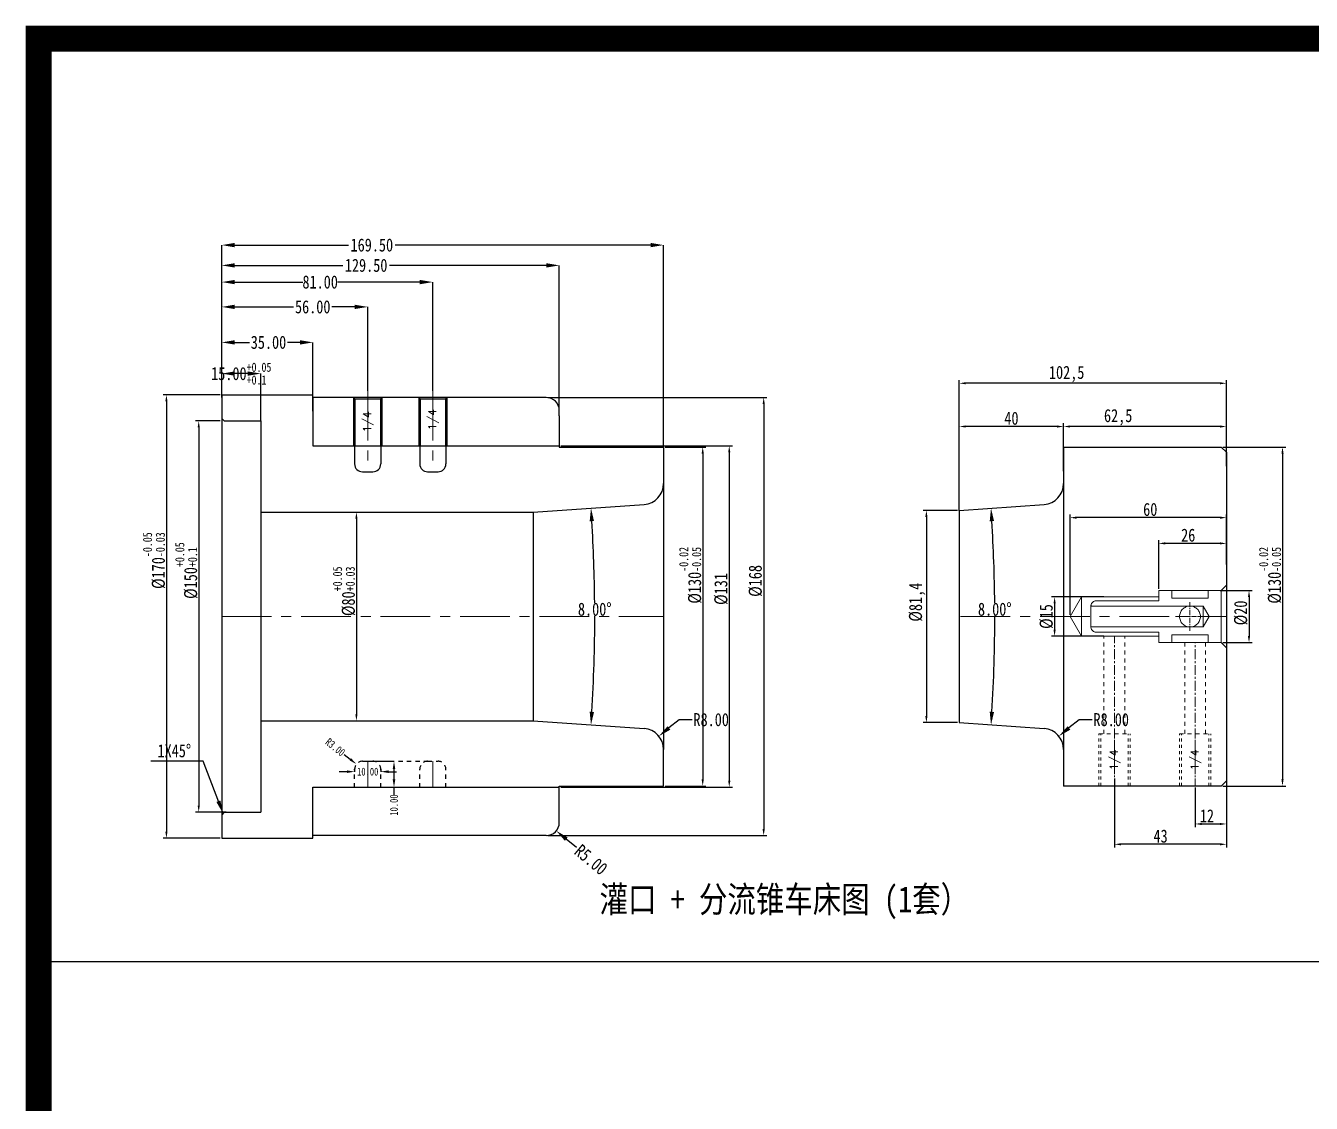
# Model space of a CAD drawing. Header units: millimetres. Extents: x -1808 to -829, y -497 to 330.
# Drawn here: x -1808 to -1314.8, y -83.3 to 330 of the extents above; entities that cross this region are included whole.
import ezdxf
from ezdxf.enums import TextEntityAlignment as Align

# ---------------------------------------------------------------- set-up
doc = ezdxf.new("R2010")
doc.units = ezdxf.units.MM
doc.header["$LTSCALE"] = 16.335
doc.header["$PDMODE"] = 3
doc.header["$PDSIZE"] = 0.3125
for name, pattern in [('CENTER', [0.6, 0.375, -0.075, 0.075, -0.075]), ('HIDDEN', [0.2, 0.1, -0.1]), ('HIDDENX2', [0.75, 0.5, -0.25])]:
    doc.linetypes.add(name, pattern=pattern)
doc.layers.get('0').update_dxf_attribs({"linetype": 'CONTINUOUS'})
doc.layers.get('Defpoints').update_dxf_attribs({"linetype": 'CONTINUOUS'})
for name, color, linetype, lineweight in [('cool', 153, 'HIDDEN', 9), ('moldbase', 7, 'CONTINUOUS', 20), ('screw', 33, 'CONTINUOUS', 13), ('虚线', 6, 'HIDDENX2', 13)]:
    doc.layers.add(name, color=color, linetype=linetype, lineweight=lineweight)
doc.layers.add('DEFAULT_2', color=8, linetype='HIDDEN')
doc.styles.get("Standard").update_dxf_attribs({"font": 'txt', "width": 0.8})
doc.styles.add('TXT', font='txt.shx', dxfattribs={"bigfont": 'gbcbig.shx'})
doc.dimstyles.new('ISO-25', dxfattribs={"dimtxt": 2.5, "dimasz": 2.5, "dimexe": 1.25, "dimexo": 0.625, "dimtad": 1, "dimtxsty": 'Standard', "dimcen": 2.5, "dimadec": 0, "dimazin": 0, "dimtfac": 1, "dimtmove": 0, "dimatfit": 3, "dimfxl": 0, "dimarcsym": 0})
doc.dimstyles.get("Standard").update_dxf_attribs({"dimtxt": 0.15625, "dimasz": 0.1875, "dimexe": 0.125, "dimexo": 0.0625, "dimtad": 0, "dimtih": 1, "dimtoh": 1, "dimdsep": 46, "dimtxsty": 'Standard', "dimcen": 0.09, "dimadec": 0, "dimazin": 0, "dimtp": 0.01, "dimtm": 0.01, "dimtfac": 1, "dimtofl": 0, "dimtmove": 0, "dimatfit": 3, "dimfxl": 0, "dimtolj": 1, "dimarcsym": 0})
doc.dimstyles.new('STANDARD$0', dxfattribs={"dimscale": 2, "dimtxt": 3, "dimasz": 3, "dimexe": 1.25, "dimexo": 0.625, "dimgap": 0.5, "dimtad": 0, "dimdsep": 46, "dimlunit": 6, "dimtxsty": 'Standard', "dimblk": 'CLOSEDBLANK', "dimcen": 0, "dimclrt": 2, "dimazin": 2, "dimtfac": 2, "dimtmove": 1, "dimatfit": 3, "dimfxl": 0, "dimtolj": 1, "dimtzin": 0, "dimarcsym": 0})

# ---------------------------------------------------------------- blocks, each defined once
blk = doc.blocks.new('*D284')
at = {"color": 0, "lineweight": -2}
for p, q in [((-1562.67, 168.39), (-1547.01, 168.39)), ((-1548.26, 165.89), (-1548.26, 40.89)), ((-1562.67, 38.39), (-1547.01, 38.39))]:
    blk.add_line(p, q, dxfattribs=at)
at = {"color": 0}
for points in [[(-1548.68, 165.89), (-1547.84, 165.89), (-1548.26, 168.39)], [(-1548.68, 40.89), (-1547.84, 40.89), (-1548.26, 38.39)]]:
    blk.add_solid(points, dxfattribs=at)
at = {"layer": 'Defpoints', "color": 0}
for p in [(-1563.29, 168.39), (-1563.29, 38.39), (-1548.26, 38.39)]:
    blk.add_point(p, dxfattribs=at)
at = {"color": 0, "lineweight": 0, "insert": (-1552.97, 119.2), "char_height": 5, "attachment_point": 5, "rotation": 90}
blk.add_mtext('%%C130{\\H0.7x;\\S-0.02^ -0.05;}', dxfattribs=at)
blk = doc.blocks.new('*D285')
at = {"color": 0, "lineweight": -2}
for p, q in [((-1701.07, 143.39), (-1679.87, 143.39)), ((-1681.12, 140.89), (-1681.12, 65.89)), ((-1701.07, 63.39), (-1679.87, 63.39))]:
    blk.add_line(p, q, dxfattribs=at)
at = {"color": 0}
for points in [[(-1681.53, 140.89), (-1680.7, 140.89), (-1681.12, 143.39)], [(-1681.53, 65.89), (-1680.7, 65.89), (-1681.12, 63.39)]]:
    blk.add_solid(points, dxfattribs=at)
at = {"layer": 'Defpoints', "color": 0}
for p in [(-1701.69, 143.39), (-1701.69, 63.39), (-1681.12, 63.39)]:
    blk.add_point(p, dxfattribs=at)
at = {"color": 0, "lineweight": 0, "insert": (-1685.82, 113.07), "char_height": 5, "attachment_point": 5, "rotation": 90}
blk.add_mtext('%%C80{\\H0.7x;\\S+0.05^ +0.03;}', dxfattribs=at)
blk = doc.blocks.new('*D315')
at = {"color": 4, "lineweight": -2}
for start, end in [(0.50798, 3.51904), (356.48096, 0.02702)]:
    blk.add_arc((-2185.32, 103.39), 595.65, start, end, dxfattribs=at)
at = {"color": 4}
for points in [[(-1591.63, 139.89), (-1589.96, 140), (-1591.12, 144.94)], [(-1589.96, 66.77), (-1591.63, 66.88), (-1591.12, 61.84)]]:
    blk.add_solid(points, dxfattribs=at)
at = {"layer": 'Defpoints', "color": 0}
for p in [(-1613.29, 143.39), (-1570.74, 146.36), (-1589.83, 89.53), (-1613.29, 63.39), (-1570.74, 60.41)]:
    blk.add_point(p, dxfattribs=at)
at = {"color": 6, "insert": (-1589.68, 106.17), "char_height": 5, "attachment_point": 5}
blk.add_mtext('\\A1;8.00°', dxfattribs=at)
blk = doc.blocks.new('*D286')
at = {"color": 4, "lineweight": -2}
for p, q in [((-1732.79, 187.39), (-1732.79, 208.52)), ((-1727.79, 208.52), (-1722.19, 208.52)), ((-1702.79, 208.52), (-1707.52, 208.52)), ((-1697.79, 182.19), (-1697.79, 208.52))]:
    blk.add_line(p, q, dxfattribs=at)
at = {"color": 4}
for points in [[(-1727.79, 209.35), (-1727.79, 207.68), (-1732.79, 208.52)], [(-1702.79, 209.35), (-1702.79, 207.68), (-1697.79, 208.52)]]:
    blk.add_solid(points, dxfattribs=at)
at = {"layer": 'Defpoints', "color": 0}
for p in [(-1697.79, 208.52), (-1732.79, 187.39), (-1697.79, 182.19)]:
    blk.add_point(p, dxfattribs=at)
at = {"color": 6, "insert": (-1714.85, 208.52), "char_height": 5, "attachment_point": 5}
blk.add_mtext('\\A1;35.00', dxfattribs=at)
blk = doc.blocks.new('*D316')
at = {"color": 4, "lineweight": -2}
for p, q in [((-1732.79, 187.39), (-1732.79, 222.12)), ((-1727.79, 222.12), (-1705.21, 222.12)), ((-1681.79, 222.12), (-1690.55, 222.12)), ((-1676.79, 189.89), (-1676.79, 222.12))]:
    blk.add_line(p, q, dxfattribs=at)
at = {"color": 4}
for points in [[(-1727.79, 222.96), (-1727.79, 221.29), (-1732.79, 222.12)], [(-1681.79, 222.96), (-1681.79, 221.29), (-1676.79, 222.12)]]:
    blk.add_solid(points, dxfattribs=at)
at = {"layer": 'Defpoints', "color": 0}
for p in [(-1676.79, 222.12), (-1676.79, 189.89), (-1732.79, 187.39)]:
    blk.add_point(p, dxfattribs=at)
at = {"color": 6, "insert": (-1697.88, 222.12), "char_height": 5, "attachment_point": 5}
blk.add_mtext('\\A1;56.00', dxfattribs=at)
blk = doc.blocks.new('*D317')
at = {"color": 4, "lineweight": -2}
for p, q in [((-1732.79, 187.39), (-1732.79, 231.64)), ((-1727.79, 231.64), (-1701.69, 231.64)), ((-1656.79, 231.64), (-1688.36, 231.64)), ((-1651.79, 189.89), (-1651.79, 231.64))]:
    blk.add_line(p, q, dxfattribs=at)
at = {"color": 4}
for points in [[(-1727.79, 232.48), (-1727.79, 230.81), (-1732.79, 231.64)], [(-1656.79, 232.48), (-1656.79, 230.81), (-1651.79, 231.64)]]:
    blk.add_solid(points, dxfattribs=at)
at = {"layer": 'Defpoints', "color": 0}
for p in [(-1651.79, 231.64), (-1651.79, 189.89), (-1732.79, 187.39)]:
    blk.add_point(p, dxfattribs=at)
at = {"color": 6, "insert": (-1695.02, 231.64), "char_height": 5, "attachment_point": 5}
blk.add_mtext('\\A1;81.00', dxfattribs=at)
blk = doc.blocks.new('*D318')
at = {"color": 4, "lineweight": -2}
for p, q in [((-1732.79, 187.39), (-1732.79, 238.04)), ((-1727.79, 238.04), (-1686.39, 238.04)), ((-1608.29, 238.04), (-1668.39, 238.04)), ((-1603.29, 180.39), (-1603.29, 238.04))]:
    blk.add_line(p, q, dxfattribs=at)
at = {"color": 4}
for points in [[(-1727.79, 238.88), (-1727.79, 237.21), (-1732.79, 238.04)], [(-1608.29, 238.88), (-1608.29, 237.21), (-1603.29, 238.04)]]:
    blk.add_solid(points, dxfattribs=at)
at = {"layer": 'Defpoints', "color": 0}
for p in [(-1603.29, 238.04), (-1732.79, 187.39), (-1603.29, 180.39)]:
    blk.add_point(p, dxfattribs=at)
at = {"color": 6, "insert": (-1677.39, 238.04), "char_height": 5, "attachment_point": 5}
blk.add_mtext('\\A1;129.50', dxfattribs=at)
blk = doc.blocks.new('*D287')
at = {"color": 4, "lineweight": -2}
for p, q in [((-1732.79, 187.39), (-1732.79, 245.83)), ((-1727.79, 245.83), (-1684.2, 245.83)), ((-1568.29, 245.83), (-1666.2, 245.83)), ((-1563.29, 168.39), (-1563.29, 245.83))]:
    blk.add_line(p, q, dxfattribs=at)
at = {"color": 4}
for points in [[(-1727.79, 246.66), (-1727.79, 244.99), (-1732.79, 245.83)], [(-1568.29, 246.66), (-1568.29, 244.99), (-1563.29, 245.83)]]:
    blk.add_solid(points, dxfattribs=at)
at = {"layer": 'Defpoints', "color": 0}
for p in [(-1563.29, 245.83), (-1732.79, 187.39), (-1563.29, 168.39)]:
    blk.add_point(p, dxfattribs=at)
at = {"color": 6, "insert": (-1675.2, 245.83), "char_height": 5, "attachment_point": 5}
blk.add_mtext('\\A1;169.50', dxfattribs=at)
blk = doc.blocks.new('*D290')
at = {"color": 0, "lineweight": -2}
for p, q in [((-1409.82, 159.14), (-1409.82, 177.51)), ((-1349.82, 176.26), (-1407.32, 176.26)), ((-1347.32, 166.01), (-1347.32, 177.51))]:
    blk.add_line(p, q, dxfattribs=at)
at = {"color": 0}
for points in [[(-1407.32, 176.67), (-1407.32, 175.84), (-1409.82, 176.26)], [(-1349.82, 176.67), (-1349.82, 175.84), (-1347.32, 176.26)]]:
    blk.add_solid(points, dxfattribs=at)
at = {"layer": 'Defpoints', "color": 0}
for p in [(-1409.82, 176.26), (-1347.32, 165.39), (-1409.82, 158.51)]:
    blk.add_point(p, dxfattribs=at)
at = {"color": 0, "lineweight": 0, "insert": (-1388.87, 179.8), "char_height": 5, "attachment_point": 5}
blk.add_mtext('62,5', dxfattribs=at)
blk = doc.blocks.new('*D291')
at = {"color": 0, "lineweight": -2}
for p, q in [((-1449.82, 143.95), (-1449.82, 194.09)), ((-1349.82, 192.84), (-1447.32, 192.84)), ((-1347.32, 161.01), (-1347.32, 194.09))]:
    blk.add_line(p, q, dxfattribs=at)
at = {"color": 0}
for points in [[(-1447.32, 193.25), (-1447.32, 192.42), (-1449.82, 192.84)], [(-1349.82, 193.25), (-1349.82, 192.42), (-1347.32, 192.84)]]:
    blk.add_solid(points, dxfattribs=at)
at = {"layer": 'Defpoints', "color": 0}
for p in [(-1449.82, 192.84), (-1347.32, 160.39), (-1449.82, 143.33)]:
    blk.add_point(p, dxfattribs=at)
at = {"color": 0, "lineweight": 0, "insert": (-1408.63, 196.38), "char_height": 5, "attachment_point": 5}
blk.add_mtext('102,5', dxfattribs=at)
blk = doc.blocks.new('*D292')
at = {"color": 0, "lineweight": -2}
for p, q in [((-1449.82, 143.95), (-1449.82, 177.51)), ((-1412.32, 176.26), (-1447.32, 176.26)), ((-1409.82, 159.14), (-1409.82, 177.51))]:
    blk.add_line(p, q, dxfattribs=at)
at = {"color": 0}
for points in [[(-1447.32, 176.67), (-1447.32, 175.84), (-1449.82, 176.26)], [(-1412.32, 176.67), (-1412.32, 175.84), (-1409.82, 176.26)]]:
    blk.add_solid(points, dxfattribs=at)
at = {"layer": 'Defpoints', "color": 0}
for p in [(-1449.82, 176.26), (-1409.82, 158.51), (-1449.82, 143.33)]:
    blk.add_point(p, dxfattribs=at)
at = {"color": 0, "lineweight": 0, "insert": (-1429.82, 179.38), "char_height": 5, "attachment_point": 5}
blk.add_mtext('40', dxfattribs=at)
blk = doc.blocks.new('*D293')
at = {"color": 0, "lineweight": -2}
for p, q in [((-1348.7, 168.39), (-1324.57, 168.39)), ((-1325.82, 165.89), (-1325.82, 40.89)), ((-1348.7, 38.39), (-1324.57, 38.39))]:
    blk.add_line(p, q, dxfattribs=at)
at = {"color": 0}
for points in [[(-1326.23, 165.89), (-1325.4, 165.89), (-1325.82, 168.39)], [(-1326.23, 40.89), (-1325.4, 40.89), (-1325.82, 38.39)]]:
    blk.add_solid(points, dxfattribs=at)
at = {"layer": 'Defpoints', "color": 0}
for p in [(-1349.32, 168.39), (-1349.32, 38.39), (-1325.82, 38.39)]:
    blk.add_point(p, dxfattribs=at)
at = {"color": 0, "lineweight": 0, "insert": (-1330.52, 119.2), "char_height": 5, "attachment_point": 5, "rotation": 90}
blk.add_mtext('%%C130{\\H0.7x;\\S-0.02^ -0.05;}', dxfattribs=at)
blk = doc.blocks.new('*D294')
at = {"color": 0, "lineweight": -2}
for p, q in [((-1347.32, 41.73), (-1347.32, 22.58)), ((-1359.32, 37.76), (-1359.32, 22.58)), ((-1356.82, 23.83), (-1349.82, 23.83))]:
    blk.add_line(p, q, dxfattribs=at)
at = {"color": 0}
for points in [[(-1356.82, 24.24), (-1356.82, 23.41), (-1359.32, 23.83)], [(-1349.82, 24.24), (-1349.82, 23.41), (-1347.32, 23.83)]]:
    blk.add_solid(points, dxfattribs=at)
at = {"layer": 'Defpoints', "color": 0}
for p in [(-1347.32, 42.35), (-1359.32, 38.39), (-1347.32, 23.83)]:
    blk.add_point(p, dxfattribs=at)
at = {"color": 0, "lineweight": 0, "insert": (-1354.82, 26.95), "char_height": 5, "attachment_point": 5}
blk.add_mtext('12', dxfattribs=at)
blk = doc.blocks.new('*D295')
at = {"color": 0, "lineweight": -2}
for p, q in [((-1390.32, 41.27), (-1390.32, 14.79)), ((-1347.32, 44.08), (-1347.32, 14.79)), ((-1349.82, 16.04), (-1387.82, 16.04))]:
    blk.add_line(p, q, dxfattribs=at)
at = {"color": 0}
for points in [[(-1387.82, 16.45), (-1387.82, 15.62), (-1390.32, 16.04)], [(-1349.82, 16.45), (-1349.82, 15.62), (-1347.32, 16.04)]]:
    blk.add_solid(points, dxfattribs=at)
at = {"layer": 'Defpoints', "color": 0}
for p in [(-1347.32, 44.71), (-1390.32, 41.89), (-1390.32, 16.04)]:
    blk.add_point(p, dxfattribs=at)
at = {"color": 0, "lineweight": 0, "insert": (-1372.59, 19.16), "char_height": 5, "attachment_point": 5}
blk.add_mtext('43', dxfattribs=at)
blk = doc.blocks.new('*D328')
at = {"color": 0, "lineweight": -2}
for p, q in [((-1450.45, 144.09), (-1463.7, 144.09)), ((-1462.45, 141.59), (-1462.45, 65.19)), ((-1450.45, 62.69), (-1463.7, 62.69))]:
    blk.add_line(p, q, dxfattribs=at)
at = {"color": 0}
for points in [[(-1462.86, 141.59), (-1462.03, 141.59), (-1462.45, 144.09)], [(-1462.86, 65.19), (-1462.03, 65.19), (-1462.45, 62.69)]]:
    blk.add_solid(points, dxfattribs=at)
at = {"layer": 'Defpoints', "color": 0}
for p in [(-1449.82, 144.09), (-1462.45, 62.69), (-1449.82, 62.69)]:
    blk.add_point(p, dxfattribs=at)
at = {"color": 0, "lineweight": 0, "insert": (-1465.99, 108.9), "char_height": 5, "attachment_point": 5, "rotation": 90}
blk.add_mtext('%%c81,4', dxfattribs=at)
blk = doc.blocks.new('*D329')
at = {"color": 4, "lineweight": -2}
for start, end in [(0.50798, 3.51904), (356.48096, 0.02702)]:
    blk.add_arc((-2031.85, 103.39), 595.65, start, end, dxfattribs=at)
at = {"color": 4}
for points in [[(-1438.16, 139.89), (-1436.49, 140), (-1437.65, 144.94)], [(-1436.49, 66.77), (-1438.16, 66.88), (-1437.65, 61.84)]]:
    blk.add_solid(points, dxfattribs=at)
at = {"layer": 'Defpoints', "color": 0}
for p in [(-1449.82, 144.09), (-1417.26, 146.36), (-1436.36, 89.53), (-1449.82, 62.69), (-1417.26, 60.41)]:
    blk.add_point(p, dxfattribs=at)
at = {"color": 6, "insert": (-1436.21, 106.17), "char_height": 5, "attachment_point": 5}
blk.add_mtext('\\A1;8.00°', dxfattribs=at)
blk = doc.blocks.new('*D330')
at = {"color": 0, "lineweight": -2}
for p, q in [((-1349.78, 113.39), (-1337.42, 113.39)), ((-1338.67, 110.89), (-1338.67, 95.89)), ((-1348.7, 93.39), (-1337.42, 93.39))]:
    blk.add_line(p, q, dxfattribs=at)
at = {"color": 0}
for points in [[(-1339.09, 110.89), (-1338.26, 110.89), (-1338.67, 113.39)], [(-1339.09, 95.89), (-1338.26, 95.89), (-1338.67, 93.39)]]:
    blk.add_solid(points, dxfattribs=at)
at = {"layer": 'Defpoints', "color": 0}
for p in [(-1350.41, 113.39), (-1349.32, 93.39), (-1338.67, 93.39)]:
    blk.add_point(p, dxfattribs=at)
at = {"color": 0, "lineweight": 0, "insert": (-1341.8, 104.77), "char_height": 5, "attachment_point": 5, "rotation": 90}
blk.add_mtext('%%c20', dxfattribs=at)
blk = doc.blocks.new('*D331')
at = {"color": 0, "lineweight": -2}
for p, q in [((-1373.32, 114.01), (-1373.32, 132.68)), ((-1349.82, 131.43), (-1370.82, 131.43)), ((-1347.32, 125.31), (-1347.32, 132.68))]:
    blk.add_line(p, q, dxfattribs=at)
at = {"color": 0}
for points in [[(-1370.82, 131.85), (-1370.82, 131.02), (-1373.32, 131.43)], [(-1349.82, 131.85), (-1349.82, 131.02), (-1347.32, 131.43)]]:
    blk.add_solid(points, dxfattribs=at)
at = {"layer": 'Defpoints', "color": 0}
for p in [(-1373.32, 131.43), (-1347.32, 124.69), (-1373.32, 113.39)]:
    blk.add_point(p, dxfattribs=at)
at = {"color": 0, "lineweight": 0, "insert": (-1362, 134.56), "char_height": 5, "attachment_point": 5}
blk.add_mtext('26', dxfattribs=at)
blk = doc.blocks.new('*D296')
at = {"color": 0, "lineweight": -2}
for p, q in [((-1407.32, 104.01), (-1407.32, 142.55)), ((-1349.82, 141.3), (-1404.82, 141.3)), ((-1347.32, 123.28), (-1347.32, 142.55))]:
    blk.add_line(p, q, dxfattribs=at)
at = {"color": 0}
for points in [[(-1404.82, 141.72), (-1404.82, 140.88), (-1407.32, 141.3)], [(-1349.82, 141.72), (-1349.82, 140.88), (-1347.32, 141.3)]]:
    blk.add_solid(points, dxfattribs=at)
at = {"layer": 'Defpoints', "color": 0}
for p in [(-1407.32, 141.3), (-1347.32, 122.66), (-1407.32, 103.39)]:
    blk.add_point(p, dxfattribs=at)
at = {"color": 0, "lineweight": 0, "insert": (-1376.56, 144.43), "char_height": 5, "attachment_point": 5}
blk.add_mtext('60', dxfattribs=at)
blk = doc.blocks.new('*D297')
at = {"color": 0, "lineweight": -2}
for p, q in [((-1394.31, 110.89), (-1414.51, 110.89)), ((-1413.26, 108.39), (-1413.26, 98.39)), ((-1394.31, 95.89), (-1414.51, 95.89))]:
    blk.add_line(p, q, dxfattribs=at)
at = {"color": 0}
for points in [[(-1413.68, 108.39), (-1412.84, 108.39), (-1413.26, 110.89)], [(-1413.68, 98.39), (-1412.84, 98.39), (-1413.26, 95.89)]]:
    blk.add_solid(points, dxfattribs=at)
at = {"layer": 'Defpoints', "color": 0}
for p in [(-1393.68, 110.89), (-1413.26, 95.89), (-1393.68, 95.89)]:
    blk.add_point(p, dxfattribs=at)
at = {"color": 0, "lineweight": 0, "insert": (-1416.38, 103.39), "char_height": 5, "attachment_point": 5, "rotation": 90}
blk.add_mtext('%%c15', dxfattribs=at)
blk = doc.blocks.new('*D298')
at = {"color": 0, "lineweight": -2}
for p, q in [((-1733.42, 188.39), (-1755.25, 188.39)), ((-1754, 185.89), (-1754, 20.89)), ((-1733.42, 18.39), (-1755.25, 18.39))]:
    blk.add_line(p, q, dxfattribs=at)
at = {"color": 0}
for points in [[(-1754.42, 185.89), (-1753.59, 185.89), (-1754, 188.39)], [(-1754.42, 20.89), (-1753.59, 20.89), (-1754, 18.39)]]:
    blk.add_solid(points, dxfattribs=at)
at = {"layer": 'Defpoints', "color": 0}
for p in [(-1732.79, 188.39), (-1754, 18.39), (-1732.79, 18.39)]:
    blk.add_point(p, dxfattribs=at)
at = {"color": 0, "lineweight": 0, "insert": (-1758.71, 124.84), "char_height": 5, "attachment_point": 5, "rotation": 90}
blk.add_mtext('%%C170{\\H0.7x;\\S-0.05^ -0.03;}', dxfattribs=at)
blk = doc.blocks.new('*D299')
at = {"color": 3, "linetype": 'Continuous', "lineweight": -2}
for p, q in [((-1681.79, 44.89), (-1681.79, 43.89)), ((-1671.79, 44.89), (-1671.79, 43.89)), ((-1684.79, 43.89), (-1687.79, 43.89)), ((-1668.79, 43.89), (-1665.79, 43.89))]:
    blk.add_line(p, q, dxfattribs=at)
at = {"color": 3}
for points in [[(-1684.79, 44.39), (-1684.79, 43.39), (-1681.79, 43.89)], [(-1668.79, 44.39), (-1668.79, 43.39), (-1671.79, 43.89)]]:
    blk.add_solid(points, dxfattribs=at)
at = {"layer": 'Defpoints', "color": 0}
for p in [(-1681.79, 44.89), (-1671.79, 44.89), (-1681.79, 43.89)]:
    blk.add_point(p, dxfattribs=at)
at = {"color": 6, "insert": (-1676.79, 43.89), "char_height": 3, "attachment_point": 5}
blk.add_mtext('\\A1;10.00', dxfattribs=at)
blk = doc.blocks.new('*D332')
at = {"color": 3, "linetype": 'Continuous', "lineweight": -2}
for p, q in [((-1678.02, 47.89), (-1666.7, 47.89)), ((-1666.7, 44.89), (-1666.7, 40.89)), ((-1678.02, 37.89), (-1666.7, 37.89)), ((-1666.7, 37.89), (-1666.7, 34.89))]:
    blk.add_line(p, q, dxfattribs=at)
at = {"color": 3}
for points in [[(-1667.2, 44.89), (-1666.2, 44.89), (-1666.7, 47.89)], [(-1667.2, 40.89), (-1666.2, 40.89), (-1666.7, 37.89)]]:
    blk.add_solid(points, dxfattribs=at)
at = {"layer": 'Defpoints', "color": 0}
for p in [(-1678.02, 47.89), (-1678.02, 37.89), (-1666.7, 37.89)]:
    blk.add_point(p, dxfattribs=at)
at = {"color": 6, "insert": (-1666.7, 31.09), "char_height": 3, "attachment_point": 5, "rotation": 90}
blk.add_mtext('\\A1;10.00', dxfattribs=at)
blk = doc.blocks.new('*D333')
at = {"color": 3, "linetype": 'Continuous', "lineweight": -2}
blk.add_line((-1685.81, 50.53), (-1683.47, 48.65), dxfattribs=at)
at = {"color": 3}
blk.add_solid([(-1683.15, 49.04), (-1683.78, 48.26), (-1681.13, 46.77)], dxfattribs=at)
at = {"layer": 'Defpoints', "color": 0}
for p in [(-1681.13, 46.77), (-1678.79, 44.89)]:
    blk.add_point(p, dxfattribs=at)
at = {"color": 6, "insert": (-1689.23, 53.29), "char_height": 3, "attachment_point": 5, "rotation": 321.1797}
blk.add_mtext('\\A1;R3.00', dxfattribs=at)
blk = doc.blocks.new('*D334')
at = {"color": 0, "lineweight": -2}
for p, q in [((-1607.67, 187.39), (-1523.62, 187.39)), ((-1524.87, 184.89), (-1524.87, 21.89)), ((-1607.67, 19.39), (-1523.62, 19.39))]:
    blk.add_line(p, q, dxfattribs=at)
at = {"color": 0}
for points in [[(-1525.29, 184.89), (-1524.45, 184.89), (-1524.87, 187.39)], [(-1525.29, 21.89), (-1524.45, 21.89), (-1524.87, 19.39)]]:
    blk.add_solid(points, dxfattribs=at)
at = {"layer": 'Defpoints', "color": 0}
for p in [(-1608.29, 187.39), (-1608.29, 19.39), (-1524.87, 19.39)]:
    blk.add_point(p, dxfattribs=at)
at = {"color": 0, "lineweight": 0, "insert": (-1528, 117.05), "char_height": 5, "attachment_point": 5, "rotation": 90}
blk.add_mtext('%%c168', dxfattribs=at)
blk = doc.blocks.new('*D300')
at = {"color": 0, "lineweight": -2}
for p, q in [((-1733.42, 178.39), (-1742.87, 178.39)), ((-1741.62, 175.89), (-1741.62, 30.89)), ((-1731.05, 28.39), (-1742.87, 28.39))]:
    blk.add_line(p, q, dxfattribs=at)
at = {"color": 0}
for points in [[(-1742.03, 175.89), (-1741.2, 175.89), (-1741.62, 178.39)], [(-1742.03, 30.89), (-1741.2, 30.89), (-1741.62, 28.39)]]:
    blk.add_solid(points, dxfattribs=at)
at = {"layer": 'Defpoints', "color": 0}
for p in [(-1732.79, 178.39), (-1741.62, 28.39), (-1730.43, 28.39)]:
    blk.add_point(p, dxfattribs=at)
at = {"color": 0, "lineweight": 0, "insert": (-1746.32, 121.01), "char_height": 5, "attachment_point": 5, "rotation": 90}
blk.add_mtext('%%C150{\\H0.7x;\\S+0.05^ +0.1;}', dxfattribs=at)
blk = doc.blocks.new('*D335')
at = {"color": 0, "lineweight": -2}
for p, q in [((-1602.67, 168.89), (-1536.83, 168.89)), ((-1538.08, 166.39), (-1538.08, 40.39)), ((-1602.67, 37.89), (-1536.83, 37.89))]:
    blk.add_line(p, q, dxfattribs=at)
at = {"color": 0}
for points in [[(-1538.49, 166.39), (-1537.66, 166.39), (-1538.08, 168.89)], [(-1538.49, 40.39), (-1537.66, 40.39), (-1538.08, 37.89)]]:
    blk.add_solid(points, dxfattribs=at)
at = {"layer": 'Defpoints', "color": 0}
for p in [(-1603.29, 168.89), (-1603.29, 37.89), (-1538.08, 37.89)]:
    blk.add_point(p, dxfattribs=at)
at = {"color": 0, "lineweight": 0, "insert": (-1541.2, 113.95), "char_height": 5, "attachment_point": 5, "rotation": 90}
blk.add_mtext('%%c131', dxfattribs=at)
blk = doc.blocks.new('*D336')
at = {"color": 4, "lineweight": -2}
blk.add_line((-1596.74, 14.82), (-1600.59, 18.01), dxfattribs=at)
at = {"color": 4}
blk.add_solid([(-1600.06, 18.65), (-1601.12, 17.37), (-1604.44, 21.2)], dxfattribs=at)
at = {"layer": 'Defpoints', "color": 0}
for p in [(-1608.29, 24.39), (-1604.44, 21.2)]:
    blk.add_point(p, dxfattribs=at)
at = {"color": 6, "insert": (-1591.1, 10.14), "char_height": 5, "attachment_point": 5, "rotation": 320.3552}
blk.add_mtext('\\A1;R5.00', dxfattribs=at)
blk = doc.blocks.new('*D337')
at = {"color": 4, "lineweight": -2}
for p, q in [((-1732.79, 191.38), (-1732.79, 196.55)), ((-1722.79, 196.55), (-1727.79, 196.55)), ((-1717.79, 178.39), (-1717.79, 196.55))]:
    blk.add_line(p, q, dxfattribs=at)
at = {"color": 4}
for points in [[(-1727.79, 197.38), (-1727.79, 195.72), (-1732.79, 196.55)], [(-1722.79, 197.38), (-1722.79, 195.72), (-1717.79, 196.55)]]:
    blk.add_solid(points, dxfattribs=at)
at = {"layer": 'Defpoints', "color": 0}
for p in [(-1732.79, 196.55), (-1732.79, 191.38), (-1717.79, 178.39)]:
    blk.add_point(p, dxfattribs=at)
at = {"color": 6, "insert": (-1725.29, 196.55), "char_height": 5, "attachment_point": 5}
blk.add_mtext('\\A1;15.00{\\H0.7x;\\S+0.05^ +0.1;}', dxfattribs=at)
blk = doc.blocks.new('*D339')
at = {"color": 4, "lineweight": -2}
for p, q in [((-1557.35, 63.81), (-1561.22, 60.65)), ((-1552.35, 63.81), (-1557.35, 63.81))]:
    blk.add_line(p, q, dxfattribs=at)
at = {"color": 4}
blk.add_solid([(-1561.75, 61.3), (-1560.69, 60), (-1565.09, 57.49)], dxfattribs=at)
at = {"layer": 'Defpoints', "color": 0}
for p in [(-1565.09, 57.49), (-1571.29, 52.43)]:
    blk.add_point(p, dxfattribs=at)
at = {"color": 6, "insert": (-1545.01, 63.81), "char_height": 5, "attachment_point": 5}
blk.add_mtext('\\A1;R8.00', dxfattribs=at)
blk = doc.blocks.new('*D340')
at = {"color": 4, "lineweight": -2}
for p, q in [((-1403.88, 63.81), (-1407.75, 60.65)), ((-1398.88, 63.81), (-1403.88, 63.81))]:
    blk.add_line(p, q, dxfattribs=at)
at = {"color": 4}
blk.add_solid([(-1408.28, 61.3), (-1407.22, 60), (-1411.62, 57.49)], dxfattribs=at)
at = {"layer": 'Defpoints', "color": 0}
for p in [(-1411.62, 57.49), (-1417.82, 52.43)]:
    blk.add_point(p, dxfattribs=at)
at = {"color": 6, "insert": (-1391.54, 63.81), "char_height": 5, "attachment_point": 5}
blk.add_mtext('\\A1;R8.00', dxfattribs=at)

msp = doc.modelspace()

# ---------------------------------------------------------------- linework, layer by layer
for p, q in [((-1732.793, 188.388), (-1697.793, 188.388)), ((-1732.793, 188.388), (-1732.793, 18.388)), ((-1697.793, 187.388), (-1697.793, 168.888)), ((-1608.293, 187.388), (-1697.793, 187.388)), ((-1682.193, 187.388), (-1682.193, 168.888)), ((-1682.193, 187.388), (-1681.693, 186.888)), ((-1681.693, 186.888), (-1681.693, 168.888)), ((-1681.693, 186.888), (-1671.893, 186.888)), ((-1671.393, 187.388), (-1671.893, 186.888)), ((-1671.893, 186.888), (-1671.893, 168.888)), ((-1671.393, 187.388), (-1671.393, 168.888)), ((-1657.193, 187.388), (-1657.193, 168.888)), ((-1657.193, 187.388), (-1656.693, 186.888)), ((-1656.693, 186.888), (-1656.693, 168.888)), ((-1656.693, 186.888), (-1646.893, 186.888)), ((-1646.393, 187.388), (-1646.893, 186.888)), ((-1646.893, 186.888), (-1646.893, 168.888)), ((-1646.393, 187.388), (-1646.393, 168.888)), ((-1731.793, 178.388), (-1732.793, 179.388)), ((-1731.793, 178.388), (-1717.793, 178.388)), ((-1717.793, 178.388), (-1717.793, 28.388)), ((-1603.293, 180.388), (-1603.293, 168.388)), ((-1697.793, 168.888), (-1603.293, 168.888)), ((-1681.793, 168.888), (-1681.793, 161.888)), ((-1671.793, 168.888), (-1671.793, 161.888)), ((-1656.793, 168.888), (-1656.793, 161.888)), ((-1646.793, 168.888), (-1646.793, 161.888)), ((-1603.293, 168.388), (-1563.293, 168.388)), ((-1563.293, 168.388), (-1563.293, 154.345)), ((-1409.823, 168.389), (-1409.823, 38.388)), ((-1409.823, 168.389), (-1349.323, 168.388)), ((-1349.323, 168.388), (-1347.323, 166.388)), ((-1347.323, 166.388), (-1347.323, 40.389)), ((-1678.793, 158.888), (-1674.793, 158.888)), ((-1653.793, 158.888), (-1649.793, 158.888)), ((-1563.293, 154.345), (-1563.293, 52.432)), ((-1717.793, 143.388), (-1613.293, 143.388)), ((-1613.293, 143.388), (-1570.735, 146.364)), ((-1613.293, 143.388), (-1613.293, 63.388)), ((-1449.823, 144.088), (-1417.265, 146.364)), ((-1449.823, 144.088), (-1449.823, 62.689)), ((-1717.793, 63.388), (-1613.293, 63.388)), ((-1613.293, 63.388), (-1570.735, 60.412)), ((-1449.823, 62.689), (-1417.265, 60.413)), ((-1563.293, 38.388), (-1563.293, 52.432)), ((-1349.323, 38.389), (-1347.323, 40.389)), ((-1697.793, 37.888), (-1603.293, 37.888)), ((-1697.793, 18.388), (-1697.793, 37.888)), ((-1603.293, 38.388), (-1563.293, 38.388)), ((-1603.293, 24.388), (-1603.293, 38.388)), ((-1349.324, 38.388), (-1409.823, 38.388)), ((-1731.793, 28.388), (-1732.793, 27.388)), ((-1731.793, 28.388), (-1717.793, 28.388)), ((-1732.793, 18.388), (-1697.793, 18.388)), ((-1608.293, 19.388), (-1697.793, 19.388)), ((-1802.991, -28.927), (-834.333, -28.927))]:
    msp.add_line(p, q)
at = {"const_width": 10}
msp.add_lwpolyline([(-834.333, -491.506), (-1802.991, -491.506), (-1802.991, 324.954), (-834.333, 324.954)], close=True, dxfattribs=at)
for centre, radius, start, end in [((-1608.293, 182.388), 5, 0, 90), ((-1678.793, 161.888), 3, 180, 270), ((-1674.793, 161.888), 3, 270, 0), ((-1653.793, 161.888), 3, 180, 270), ((-1649.793, 161.888), 3, 270, 0), ((-1571.293, 154.345), 8, 274, 0), ((-1417.823, 154.345), 8, 274, 0), ((-1571.293, 52.432), 8, 0, 86), ((-1417.823, 52.432), 8, 0, 86), ((-1608.293, 24.388), 5, 270, 0)]:
    msp.add_arc(centre, radius, start, end)
at = {"layer": 'cool', "ltscale": 0.932966}
for p, q in [((-1394.323, 58.388), (-1394.323, 95.888)), ((-1386.323, 58.388), (-1386.323, 95.888)), ((-1363.323, 58.388), (-1363.323, 93.388)), ((-1355.323, 58.388), (-1355.323, 93.388)), ((-1396.323, 58.388), (-1384.323, 58.388)), ((-1365.323, 58.388), (-1353.323, 58.388))]:
    msp.add_line(p, q, dxfattribs=at)
at = {"layer": 'cool', "color": 1, "linetype": 'CENTER', "ltscale": 0.621977}
for p, q in [((-1390.323, 44.388), (-1390.323, 95.888)), ((-1359.323, 44.388), (-1359.323, 93.388))]:
    msp.add_line(p, q, dxfattribs=at)
at = {"layer": 'DEFAULT_2', "color": 8, "linetype": 'HIDDEN'}
for p, q in [((-1681.793, 37.888), (-1681.793, 44.888)), ((-1678.793, 47.888), (-1674.793, 47.888)), ((-1674.793, 47.888), (-1653.793, 47.888)), ((-1671.793, 37.888), (-1671.793, 44.888)), ((-1656.793, 37.888), (-1656.793, 44.888)), ((-1653.793, 47.888), (-1649.793, 47.888)), ((-1646.793, 37.888), (-1646.793, 44.888))]:
    msp.add_line(p, q, dxfattribs=at)
for centre, start, end in [((-1678.793, 44.888), 90, 180), ((-1674.793, 44.888), 0, 90), ((-1653.793, 44.888), 90, 180), ((-1649.793, 44.888), 0, 90)]:
    msp.add_arc(centre, 3, start, end, dxfattribs=at)
at = {"layer": 'moldbase', "color": 1, "linetype": 'CENTER', "ltscale": 3.109887}
for p, q in [((-1676.793, 189.888), (-1676.793, 159.888)), ((-1651.793, 189.888), (-1651.793, 159.888)), ((-1732.793, 103.388), (-1563.293, 103.388)), ((-1449.323, 103.388), (-1347.323, 103.388)), ((-1676.793, 37.888), (-1676.793, 47.888)), ((-1651.793, 37.888), (-1651.793, 47.888))]:
    msp.add_line(p, q, dxfattribs=at)
at = {"layer": 'screw', "color": 92, "linetype": 'HIDDEN', "ltscale": 0.746373}
for p, q in [((-1396.323, 38.388), (-1396.323, 58.388)), ((-1384.323, 38.388), (-1384.323, 58.388)), ((-1365.323, 38.388), (-1365.323, 58.388)), ((-1353.323, 38.388), (-1353.323, 58.388))]:
    msp.add_line(p, q, dxfattribs=at)
at = {"layer": 'screw', "linetype": 'HIDDEN', "ltscale": 0.746373}
for p, q in [((-1395.573, 38.388), (-1395.573, 58.388)), ((-1385.073, 38.388), (-1385.073, 58.388)), ((-1364.573, 38.388), (-1364.573, 58.388)), ((-1354.073, 38.388), (-1354.073, 58.388))]:
    msp.add_line(p, q, dxfattribs=at)
at = {"layer": 'screw', "color": 1, "linetype": 'CENTER', "ltscale": 0.466483}
for p, q in [((-1390.323, 38.388), (-1390.323, 58.388)), ((-1359.323, 38.388), (-1359.323, 58.388))]:
    msp.add_line(p, q, dxfattribs=at)
at = {"layer": '虚线', "ltscale": 10}
for p, q in [((-1349.323, 113.388), (-1347.323, 115.388)), ((-1407.323, 103.388), (-1402.993, 110.888)), ((-1373.323, 110.888), (-1402.993, 110.888)), ((-1402.993, 110.888), (-1402.993, 95.888)), ((-1373.323, 109.388), (-1397.325, 109.388)), ((-1373.323, 113.388), (-1373.323, 109.388)), ((-1349.323, 113.388), (-1373.323, 113.388)), ((-1368.323, 113.388), (-1368.323, 110.388)), ((-1354.323, 110.388), (-1368.323, 110.388)), ((-1354.323, 113.388), (-1354.323, 110.388)), ((-1349.323, 113.388), (-1349.323, 93.388)), ((-1399.323, 107.388), (-1356.198, 107.388)), ((-1399.323, 99.388), (-1399.323, 107.388)), ((-1356.201, 107.388), (-1356.219, 99.392)), ((-1353.901, 103.406), (-1356.201, 107.388)), ((-1407.323, 103.388), (-1402.993, 95.888)), ((-1399.323, 99.388), (-1356.221, 99.388)), ((-1353.901, 103.406), (-1356.221, 99.388)), ((-1373.323, 95.888), (-1402.993, 95.888)), ((-1373.323, 97.388), (-1397.323, 97.388)), ((-1373.323, 93.388), (-1373.323, 97.388)), ((-1368.323, 93.388), (-1368.323, 96.388)), ((-1354.323, 96.388), (-1368.323, 96.388)), ((-1354.323, 93.388), (-1354.323, 96.388)), ((-1349.323, 93.388), (-1373.323, 93.388)), ((-1349.323, 93.388), (-1347.323, 91.388))]:
    msp.add_line(p, q, dxfattribs=at)
at = {"layer": '虚线', "color": 1, "linetype": 'CENTER', "ltscale": 0.310989}
for p, q in [((-1361.323, 97.888), (-1361.323, 108.888)), ((-1366.823, 103.388), (-1355.823, 103.388))]:
    msp.add_line(p, q, dxfattribs=at)
at = {"layer": '虚线', "ltscale": 10}
msp.add_circle((-1361.323, 103.388), 4, dxfattribs=at)
for centre, start, end in [((-1397.323, 107.388), 90, 180), ((-1397.323, 99.388), 180, 270)]:
    msp.add_arc(centre, 2, start, end, dxfattribs=at)

# ---------------------------------------------------------------- texts
at = {"color": 6, "insert": (-1757.423, 54.413), "char_height": 5, "width": 18.00079, "attachment_point": 1}
msp.add_mtext('{\\fSimSun|b0|i0|c134|p2;1X45%%D}', dxfattribs=at)
at = {"insert": (-1593.281, -0.047), "char_height": 10, "width": 184.05419, "attachment_point": 1}
msp.add_mtext('{\\fSimSun|b0|i0|c134|p2; 灌口 + 分流锥车床图 (1套）}', dxfattribs=at)
at = {"layer": 'screw', "color": 222, "linetype": 'HIDDEN', "ltscale": 0.746373, "style": 'TXT'}
for rotation, p in [(90, (-1651.793, 178.875)), (90, (-1676.793, 178.093)), (89.99973, (-1390.323, 48.388)), (89.99973, (-1359.323, 48.388))]:
    msp.add_text('1/4', height=3, rotation=rotation, dxfattribs=at).set_placement(p, align=Align.MIDDLE)

# ---------------------------------------------------------------- dimensions: what is measured, and where the dimension line sits
for base, p1, p2, dimstyle, override, picture, middle in [((-1563.293, 245.827), (-1732.793, 187.388), (-1563.293, 168.388), 'Standard', {"dimtxt": 5, "dimasz": 5, "dimexe": 0, "dimexo": 0, "dimgap": 0, "dimtad": 0, "dimzin": 0, "dimcen": 0, "dimclrd": 4, "dimclre": 4, "dimclrt": 6, "dimadec": 2, "dimtol": 0, "dimfxl": 1.25, "dimtzin": 0}, '*D287', (-1675.198, 245.827)), ((-1603.293, 238.045), (-1732.793, 187.388), (-1603.293, 180.388), 'Standard', {"dimtxt": 5, "dimasz": 5, "dimexe": 0, "dimexo": 0, "dimgap": 0, "dimtad": 0, "dimzin": 0, "dimcen": 0, "dimclrd": 4, "dimclre": 4, "dimclrt": 6, "dimadec": 2, "dimtol": 0, "dimfxl": 1.25, "dimtzin": 0}, '*D318', (-1677.39, 238.045)), ((-1651.793, 231.644), (-1732.793, 187.388), (-1651.793, 189.888), 'Standard', {"dimtxt": 5, "dimasz": 5, "dimexe": 0, "dimexo": 0, "dimgap": 0, "dimtad": 0, "dimzin": 0, "dimcen": 0, "dimclrd": 4, "dimclre": 4, "dimclrt": 6, "dimadec": 2, "dimtol": 0, "dimfxl": 1.25, "dimtzin": 0}, '*D317', (-1695.022, 231.644)), ((-1676.793, 222.124), (-1732.793, 187.388), (-1676.793, 189.888), 'Standard', {"dimtxt": 5, "dimasz": 5, "dimexe": 0, "dimexo": 0, "dimgap": 0, "dimtad": 0, "dimzin": 0, "dimcen": 0, "dimclrd": 4, "dimclre": 4, "dimclrt": 6, "dimadec": 2, "dimtol": 0, "dimfxl": 1.25, "dimtzin": 0}, '*D316', (-1697.88, 222.124)), ((-1697.793, 208.516), (-1732.793, 187.388), (-1697.793, 182.191), 'Standard', {"dimtxt": 5, "dimasz": 5, "dimexe": 0, "dimexo": 0, "dimgap": 0, "dimtad": 0, "dimzin": 0, "dimcen": 0, "dimclrd": 4, "dimclre": 4, "dimclrt": 6, "dimadec": 2, "dimtol": 0, "dimfxl": 1.25, "dimtzin": 0}, '*D286', (-1714.853, 208.516)), ((-1681.793, 43.888), (-1671.793, 44.888), (-1681.793, 44.888), 'STANDARD$0', {"dimscale": 1, "dimexe": 0, "dimexo": 0, "dimgap": 0, "dimzin": 0, "dimlunit": 2, "dimclrd": 3, "dimclre": 3, "dimclrt": 6, "dimazin": 0, "dimtfac": 1, "dimtofl": 0, "dimtmove": 0, "dimfxl": 1.25, "dimarcsym": 1}, '*D299', (-1676.793, 43.888))]:
    dim = msp.add_linear_dim(base=base, p1=p1, p2=p2, dimstyle=dimstyle, override=override)
    dim.commit()
    dim.dimension.update_dxf_attribs({"geometry": picture, "text_midpoint": middle, "dimtype": 160})
dim = msp.add_linear_dim(base=(-1732.793, 196.551), p1=(-1717.793, 178.388), p2=(-1732.793, 191.376), text='<>{\\H0.7x;\\S+0.05^ +0.1;}', dimstyle='STANDARD$0', override={"dimscale": 1, "dimtxt": 5, "dimasz": 5, "dimexe": 0, "dimexo": 0, "dimgap": 0, "dimtih": 1, "dimtoh": 1, "dimzin": 0, "dimlunit": 2, "dimclrd": 4, "dimclre": 4, "dimclrt": 6, "dimazin": 0, "dimtp": 0.01, "dimtm": 0.01, "dimtfac": 1, "dimtofl": 0, "dimtmove": 0, "dimfxl": 1.25})
dim.commit()
dim.dimension.update_dxf_attribs({"geometry": '*D337', "text_midpoint": (-1725.293, 196.551), "dimtype": 160})
at = {"color": 6, "lineweight": 0}
for base, p1, p2, picture, middle in [((-1449.823, 192.835), (-1347.323, 160.388), (-1449.823, 143.33), '*D291', (-1408.632, 192.835)), ((-1409.823, 176.257), (-1347.323, 165.388), (-1409.823, 158.511), '*D290', (-1388.869, 176.257)), ((-1407.323, 141.3), (-1347.323, 122.66), (-1407.323, 103.388), '*D296', (-1376.557, 141.3)), ((-1373.323, 131.433), (-1347.323, 124.688), (-1373.323, 113.388), '*D331', (-1362.005, 131.433)), ((-1390.323, 16.036), (-1347.323, 44.706), (-1390.323, 41.892), '*D295', (-1372.595, 16.036)), ((-1347.323, 23.827), (-1359.323, 38.388), (-1347.323, 42.351), '*D294', (-1354.823, 23.827))]:
    dim = msp.add_linear_dim(base=base, p1=p1, p2=p2, dimstyle='ISO-25', override={"dimtxt": 5}, dxfattribs=at)
    dim.commit()
    dim.dimension.update_dxf_attribs({"geometry": picture, "text_midpoint": middle, "dimtype": 160})
for base, p1, p2, text, picture, middle in [((-1754.004, 18.388), (-1732.793, 188.388), (-1732.793, 18.388), '%%C<>{\\H0.7x;\\S-0.05^ -0.03;}', '*D298', (-1754.004, 124.836)), ((-1524.871, 19.388), (-1608.293, 187.388), (-1608.293, 19.388), '%%c<>', '*D334', (-1524.871, 117.048)), ((-1741.616, 28.388), (-1732.793, 178.388), (-1730.428, 28.388), '%%C<>{\\H0.7x;\\S+0.05^ +0.1;}', '*D300', (-1741.616, 121.012)), ((-1538.078, 37.888), (-1603.293, 168.888), (-1603.293, 37.888), '%%c<>', '*D335', (-1538.078, 113.951)), ((-1548.259, 38.388), (-1563.293, 168.388), (-1563.293, 38.388), '%%C<>{\\H0.7x;\\S-0.02^ -0.05;}', '*D284', (-1548.259, 119.198)), ((-1325.817, 38.388), (-1349.323, 168.388), (-1349.324, 38.388), '%%C<>{\\H0.7x;\\S-0.02^ -0.05;}', '*D293', (-1325.817, 119.198)), ((-1681.117, 63.388), (-1701.694, 143.388), (-1701.694, 63.388), '%%C<>{\\H0.7x;\\S+0.05^ +0.03;}', '*D285', (-1681.117, 113.067)), ((-1462.445, 62.689), (-1449.823, 144.088), (-1449.823, 62.689), '%%c<>', '*D328', (-1462.445, 108.903)), ((-1413.258, 95.888), (-1393.683, 110.888), (-1393.683, 95.888), '%%c<>', '*D297', (-1413.258, 103.388)), ((-1338.674, 93.388), (-1350.407, 113.388), (-1349.323, 93.388), '%%c<>', '*D330', (-1338.674, 104.772))]:
    dim = msp.add_linear_dim(base=base, p1=p1, p2=p2, angle=90, text=text, dimstyle='ISO-25', override={"dimtxt": 5}, dxfattribs=at)
    dim.commit()
    dim.dimension.update_dxf_attribs({"geometry": picture, "text_midpoint": middle, "dimtype": 160})
dim = msp.add_linear_dim(base=(-1449.823, 176.257), p1=(-1409.823, 158.511), p2=(-1449.823, 143.33), dimstyle='ISO-25', override={"dimtxt": 5}, dxfattribs=at)
dim.commit()
dim.dimension.update_dxf_attribs({"geometry": '*D292', "text_midpoint": (-1429.823, 179.382)})
for base, line1, line2, picture, middle in [((-1589.834, 89.528), ((-1613.293, 63.388), (-1570.735, 60.412)), ((-1613.293, 143.388), (-1570.735, 146.364)), '*D315', (-1589.679, 106.169)), ((-1436.364, 89.528), ((-1449.823, 62.689), (-1417.265, 60.413)), ((-1449.823, 144.088), (-1417.265, 146.364)), '*D329', (-1436.209, 106.169))]:
    dim = msp.add_angular_dim_2l(base=base, line1=line1, line2=line2, dimstyle='Standard', override={"dimtxt": 5, "dimasz": 5, "dimexe": 0, "dimexo": 0, "dimgap": 0, "dimtad": 0, "dimzin": 0, "dimcen": 0, "dimclrd": 4, "dimclre": 4, "dimclrt": 6, "dimadec": 2, "dimtol": 0, "dimfxl": 1.25, "dimtzin": 0})
    dim.commit()
    dim.dimension.update_dxf_attribs({"geometry": picture, "text_midpoint": middle, "dimtype": 162})
for center, mpoint, override, picture, middle in [((-1571.293, 52.432), (-1565.094, 57.489), {"dimtxt": 5, "dimasz": 5, "dimexe": 0, "dimexo": 0, "dimgap": 0, "dimzin": 0, "dimcen": 0, "dimclrd": 4, "dimclre": 4, "dimclrt": 6, "dimadec": 2, "dimfxl": 1.25, "dimtzin": 0}, '*D339', (-1545.012, 63.81)), ((-1417.823, 52.432), (-1411.624, 57.489), {"dimtxt": 5, "dimasz": 5, "dimexe": 0, "dimexo": 0, "dimgap": 0, "dimzin": 0, "dimcen": 0, "dimclrd": 4, "dimclre": 4, "dimclrt": 6, "dimadec": 2, "dimfxl": 1.25, "dimtzin": 0}, '*D340', (-1391.542, 63.81)), ((-1678.793, 44.888), (-1681.131, 46.769), {"dimtxt": 3, "dimasz": 3, "dimexe": 0, "dimexo": 0, "dimgap": 0, "dimtih": 0, "dimtoh": 0, "dimzin": 0, "dimcen": 0, "dimclrd": 3, "dimclre": 3, "dimclrt": 6, "dimadec": 2, "dimtp": 0, "dimtm": 0, "dimfxl": 1.25, "dimtzin": 0, "dimarcsym": 1}, '*D333', (-1689.233, 53.289)), ((-1608.293, 24.388), (-1604.443, 21.198), {"dimtxt": 5, "dimasz": 5, "dimexe": 0, "dimexo": 0, "dimgap": 0, "dimtih": 0, "dimtoh": 0, "dimzin": 0, "dimcen": 0, "dimclrd": 4, "dimclre": 4, "dimclrt": 6, "dimadec": 2, "dimtp": 0, "dimtm": 0, "dimtzin": 0}, '*D336', (-1591.096, 10.139))]:
    dim = msp.add_radius_dim(center=center, mpoint=mpoint, dimstyle='Standard', override=override)
    dim.commit()
    dim.dimension.update_dxf_attribs({"geometry": picture, "text_midpoint": middle})
dim = msp.add_linear_dim(base=(-1666.705, 37.888), p1=(-1678.018, 47.888), p2=(-1678.018, 37.888), angle=90, dimstyle='STANDARD$0', override={"dimscale": 1, "dimexe": 0, "dimexo": 0, "dimgap": 0, "dimzin": 0, "dimlunit": 2, "dimclrd": 3, "dimclre": 3, "dimclrt": 6, "dimazin": 0, "dimtfac": 1, "dimtofl": 0, "dimtmove": 0, "dimfxl": 1.25, "dimarcsym": 1})
dim.commit()
dim.dimension.update_dxf_attribs({"geometry": '*D332', "text_midpoint": (-1666.705, 31.088), "dimtype": 160})

# ---------------------------------------------------------------- leaders
msp.add_leader([(-1732.293, 27.888), (-1739.889, 47.916), (-1760.01, 47.916)], dimstyle='Standard', override={"dimtxt": 5, "dimasz": 5, "dimexe": 0, "dimexo": 0, "dimgap": 0, "dimzin": 0, "dimcen": 0, "dimclrd": 4, "dimclre": 4, "dimclrt": 6, "dimadec": 2, "dimfxl": 1.25, "dimtzin": 0})

doc.saveas('drawing.dxf')
